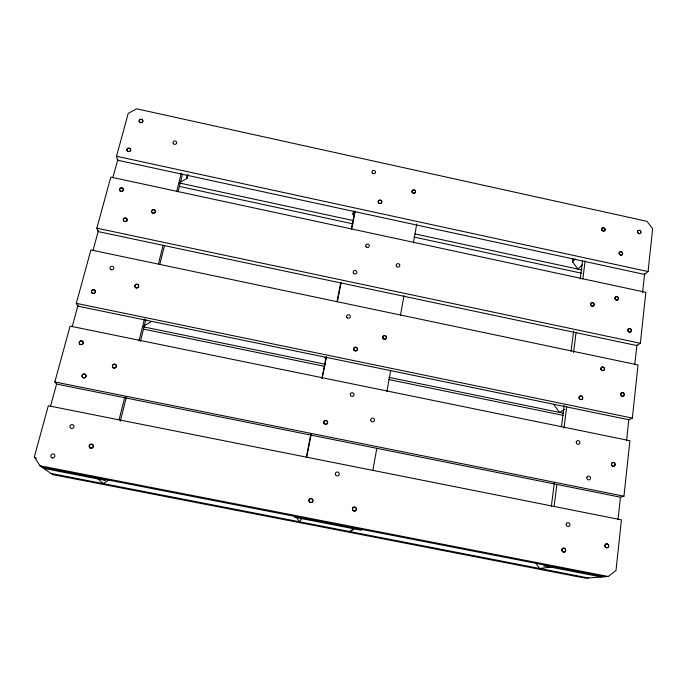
<?xml version="1.0" encoding="UTF-8"?>
<svg xmlns="http://www.w3.org/2000/svg" width="687" height="687" viewBox="0 0 687 687"><rect width="100%" height="100%" fill="white"/><g stroke="black" fill="none" stroke-linecap="round" stroke-linejoin="round"><path stroke-width="1.03" d="M618.008 519.655L620.43 497.276M626.544 440.796L628.854 419.482M634.848 364.067L636.926 344.883M642.577 292.662L644.646 273.486M623.959 496.203L629.91 440.711L70.091 326.102L54.823 381.955L56.566 384.067L620.438 497.19L623.959 496.203L54.823 381.955M632.341 418.091L638.034 364.952L90.907 249.948L76.309 303.345L77.82 306.136L628.82 419.748L632.341 418.091L76.309 303.345M640.361 343.285L645.823 292.353L110.822 177.091L96.858 228.187L98.147 231.596L636.849 345.561L640.361 343.285L96.858 228.187M648.056 271.571L652.65 228.745L646.982 221.326L136.679 108.812L128.246 113.355L116.524 156.258L117.606 160.234L644.552 274.422L648.056 271.571L116.524 156.258M551.36 506.302L554.323 482.927M561.477 426.636L564.173 405.39M571.052 351.212L573.619 331.031M580.232 278.982L582.524 260.923M554.057 506.869L556.874 484.507M564.001 428.087L566.689 406.79M573.542 352.491L576.101 332.268M582.816 279.034L585.101 260.931M582.224 264.821L577.896 269.089L572.529 261.884L572.941 258.75M372.852 470.509L376.794 448.371M386.918 391.47L390.671 370.387M400.427 315.591L403.99 295.565M413.376 242.872L416.751 223.902M306.625 457.533L311.185 434.399M322.169 378.683L326.523 356.605M337.308 301.928L341.035 283.01M351.607 229.389L355.136 211.519M354.088 215.967L352.946 214.353L353.565 211.21M306.316 457.267L310.876 434.124M321.877 378.374L326.024 357.326M337.025 301.576L340.761 282.64M351.349 228.986L354.878 211.098M179.917 182.424L186.984 178.422L187.989 174.386M119.057 419.903L124.828 397.009M139.006 340.821L144.519 318.974M158.431 263.825L163.162 245.096M176.808 190.986L181.274 173.296M120.285 421.243L126.296 397.369M140.414 341.319L145.902 319.515M159.753 264.504L164.459 245.817M178.053 191.845L182.502 174.197M50.443 406.515L56.66 383.732M72.187 326.789L78.112 305.054M93.08 250.18L98.447 230.506M112.84 177.71L117.924 159.075M34.35 456.846L48.313 405.768L621.426 519.844L615.99 570.493L608.201 576.479L585.324 578.188L52.667 474.623L39.906 465.743L34.35 456.846L36.334 458.281M352.946 214.353L353.788 211.467M295.015 516.409L294.483 517.234L361.182 530.218L362.35 529.522M301.662 518.633L299.369 521.742L296.045 516.736M572.529 261.884L575.371 258.982M353.934 528.732L349.881 531.566L354.063 528.835M109.396 479.646L103.205 483.588L98.009 478.976M143.609 326.205L151.149 321.679M564.8 409.297L559.536 412.44L553.971 404.729M546.663 565.427L543.803 565.787L601.357 576.994M550.734 567.136L539.561 568.45L535.508 562.662M50.95 473.429L588.416 577.956M39.906 465.743L608.201 576.479M41.83 467.091L604.749 576.736M143.909 326.943L325.724 364.342M388.773 377.309L563.692 413.291M143.119 329.03L324.822 366.377M388.885 379.55L563.237 415.386M179.359 182.991L353.255 220.561M415.06 233.915L582.061 269.991M179.273 186.392L353.195 223.928M413.96 237.041L581.588 273.22M104.098 479.217L105.386 480.411L43.728 468.405L42.637 466.662M324.659 357.455L325.844 359.181M186.598 175.237L186.984 178.422M601.803 229.939A1.786 1.589 37.5 0 0 604.749 230.583A1.786 1.589 37.5 0 0 603.572 227.826A1.786 1.589 37.5 0 0 601.803 229.939M601.881 229.853A1.786 1.589 37.5 0 0 604.826 230.506A1.786 1.589 37.5 0 0 603.65 227.749A1.786 1.589 37.5 0 0 601.881 229.853M619.15 253.529A1.795 1.597 39.6 0 0 621.924 254.886A1.795 1.597 39.6 0 0 621.477 251.974A1.795 1.597 39.6 0 0 619.227 253.451A1.795 1.597 39.6 0 0 622.001 254.808A1.795 1.597 39.6 0 0 621.555 251.897A1.795 1.597 39.6 0 0 619.15 253.529M637.596 232.524A1.778 1.572 39.1 0 0 640.533 233.168A1.778 1.572 39.1 0 0 639.331 230.42A1.778 1.572 39.1 0 0 637.596 232.524M637.682 232.446A1.778 1.572 39.1 0 0 640.619 233.091A1.778 1.572 39.1 0 0 639.417 230.343A1.778 1.572 39.1 0 0 637.682 232.446M614.959 298.519A1.821 1.64 42.3 0 0 617.768 299.893A1.821 1.64 42.3 0 0 617.321 296.904A1.821 1.64 42.3 0 0 614.959 298.519M615.045 298.45A1.821 1.64 42.3 0 0 617.853 299.824A1.821 1.64 42.3 0 0 617.398 296.836A1.821 1.64 42.3 0 0 615.045 298.45M590.622 304.53A1.829 1.657 41.9 0 0 593.448 305.913A1.829 1.657 41.9 0 0 593.01 302.907A1.829 1.657 41.9 0 0 590.622 304.53M590.7 304.47A1.829 1.657 41.9 0 0 593.525 305.852A1.829 1.657 41.9 0 0 593.087 302.847A1.829 1.657 41.9 0 0 590.7 304.47M627.806 330.43A1.838 1.657 45 0 0 630.64 331.821A1.838 1.657 45 0 0 630.177 328.79A1.838 1.657 45 0 0 627.806 330.43A1.838 1.657 45 0 0 630.726 331.761A1.838 1.657 45 0 0 630.262 328.73A1.838 1.657 45 0 0 627.892 330.37M620.67 394.57A1.881 1.709 49.8 0 0 623.556 395.978A1.881 1.709 49.8 0 0 623.083 392.844A1.881 1.709 49.8 0 0 620.67 394.57M620.756 394.518A1.889 1.709 49.8 0 0 623.641 395.935A1.889 1.709 49.8 0 0 623.169 392.792A1.889 1.709 49.8 0 0 620.756 394.518M600.919 368.928A1.872 1.7 47.2 0 0 603.787 370.336A1.872 1.7 47.2 0 0 603.332 367.227A1.872 1.7 47.2 0 0 600.919 368.928M600.996 368.876A1.872 1.7 47.2 0 0 603.864 370.284A1.872 1.7 47.2 0 0 603.418 367.176A1.872 1.7 47.2 0 0 600.996 368.876M579.081 397.91A1.889 1.743 49.3 0 0 581.983 399.327A1.889 1.743 49.3 0 0 581.623 396.124A1.889 1.743 49.3 0 0 579.158 397.859A1.889 1.743 49.3 0 0 582.061 399.284A1.889 1.743 49.3 0 0 581.546 396.167A1.889 1.743 49.3 0 0 579.081 397.91M586.853 477.637A1.949 1.795 57.2 0 0 589.403 479.809A1.949 1.795 57.2 0 0 589.781 476.572A1.949 1.795 57.2 0 0 586.853 477.637M611.413 464A1.932 1.769 55.8 0 0 613.955 466.147A1.932 1.769 55.8 0 0 614.307 462.944A1.932 1.769 55.8 0 0 611.413 464M611.499 463.965A1.932 1.769 55.8 0 0 614.041 466.112A1.932 1.769 55.8 0 0 614.393 462.909A1.932 1.769 55.8 0 0 611.499 463.965M576.29 442.6A1.924 1.778 53.6 0 0 579.218 444.034A1.924 1.778 53.6 0 0 578.78 440.805A1.924 1.778 53.6 0 0 576.29 442.6M566.234 524.241A1.984 1.838 62.1 0 0 568.819 526.457A1.984 1.838 62.1 0 0 569.222 523.125A1.984 1.838 62.1 0 0 566.234 524.241M604.938 545.444A2.001 1.829 63.2 0 0 607.54 547.668A2.001 1.829 63.2 0 0 607.909 544.319A2.001 1.829 63.2 0 0 604.938 545.444A2.001 1.829 63.2 0 0 607.626 547.651A2.001 1.829 63.2 0 0 607.995 544.302A2.001 1.829 63.2 0 0 605.024 545.435M561.863 549.78A2.009 1.855 64.8 0 0 564.465 552.013A2.009 1.855 64.8 0 0 564.877 548.638A2.009 1.855 64.8 0 0 561.863 549.78M561.94 549.763A2.009 1.855 64.8 0 0 564.542 552.005A2.009 1.855 64.8 0 0 564.954 548.63A2.009 1.855 64.8 0 0 561.94 549.763M312.396 501.871A1.992 1.975 -86.8 0 0 311.288 498.607A1.992 1.975 -86.8 0 0 309.056 501.184A1.992 1.975 -86.8 0 0 312.396 501.871A1.992 1.975 -86.8 0 0 311.305 498.582A1.992 1.975 -86.8 0 0 309.038 501.209A1.992 1.975 -86.8 0 0 312.413 501.845M352.62 508.217A1.992 1.958 75 0 0 354.552 511.076A1.992 1.958 75 0 0 356.029 507.951A1.992 1.958 75 0 0 352.646 508.2A1.992 1.958 75 0 0 354.578 511.051A1.992 1.958 75 0 0 356.003 507.976A1.992 1.958 75 0 0 352.62 508.217M335.359 473.601A1.967 1.941 59.8 0 0 337.918 475.833A1.967 1.941 59.8 0 0 338.545 472.501A1.967 1.941 59.8 0 0 335.359 473.601M350.387 395.154A1.915 1.863 29.4 0 0 353.633 395.815A1.915 1.863 29.4 0 0 352.525 392.724A1.915 1.863 29.4 0 0 350.387 395.154M370.782 420.556A1.924 1.881 39.6 0 0 374.037 421.208A1.924 1.881 39.6 0 0 372.912 418.091A1.924 1.881 39.6 0 0 370.782 420.556M324.118 423.45A1.932 1.906 26 0 0 327.45 423.252A1.932 1.906 26 0 0 325.569 420.496A1.932 1.906 26 0 0 324.135 423.415A1.932 1.906 26 0 0 327.467 423.209A1.932 1.906 26 0 0 325.595 420.453A1.932 1.906 26 0 0 324.118 423.45M354.003 350.095A1.889 1.821 24.6 0 0 357.249 349.932A1.889 1.821 24.6 0 0 355.394 347.27A1.889 1.821 24.6 0 0 354.028 350.044A1.889 1.821 24.6 0 0 357.274 349.872A1.889 1.821 24.6 0 0 355.428 347.21A1.889 1.821 24.6 0 0 354.003 350.095M382.831 337.995A1.881 1.795 28.5 0 0 386.008 338.657A1.881 1.795 28.5 0 0 384.9 335.668A1.881 1.795 28.5 0 0 382.831 337.995M382.865 337.935A1.881 1.795 28.5 0 0 386.034 338.597A1.881 1.795 28.5 0 0 384.935 335.608A1.881 1.795 28.5 0 0 382.865 337.935M346.901 317.471A1.881 1.795 21.2 0 0 350.13 317.325A1.881 1.795 21.2 0 0 348.292 314.698A1.881 1.795 21.2 0 0 346.901 317.471M365.991 246.693A1.838 1.718 20.9 0 0 369.142 246.573A1.838 1.718 20.9 0 0 367.339 244.04A1.838 1.718 20.9 0 0 365.991 246.693M396.502 266.29A1.838 1.718 25.2 0 0 399.636 266.17A1.838 1.718 25.2 0 0 397.816 263.619A1.838 1.718 25.2 0 0 396.502 266.29M353.556 273.143A1.855 1.743 20.3 0 0 356.733 273.014A1.855 1.743 20.3 0 0 354.921 270.438A1.855 1.743 20.3 0 0 353.556 273.143M378.52 202.759A1.812 1.666 20.9 0 0 381.611 202.665A1.812 1.666 20.9 0 0 379.834 200.175A1.812 1.666 20.9 0 0 378.52 202.759M378.546 202.665A1.812 1.666 20.9 0 0 381.646 202.571A1.812 1.666 20.9 0 0 379.859 200.089A1.812 1.666 20.9 0 0 378.546 202.665M412.303 192.523A1.795 1.649 23.6 0 0 415.36 192.437A1.795 1.649 23.6 0 0 413.583 189.973A1.795 1.649 23.6 0 0 412.303 192.523M412.346 192.437A1.795 1.649 23.6 0 0 415.403 192.351A1.795 1.649 23.6 0 0 413.617 189.887A1.795 1.649 23.6 0 0 412.346 192.437M372.311 172.935A1.803 1.64 19.6 0 0 375.385 172.858A1.803 1.64 19.6 0 0 373.625 170.402A1.803 1.64 19.6 0 0 372.311 172.935M139.744 122.234A1.863 1.666 1.5 0 0 142.836 121.427A1.863 1.666 1.5 0 0 140.5 119.435A1.863 1.666 1.5 0 0 139.744 122.234M139.727 122.123A1.863 1.666 1.5 0 0 142.819 121.324A1.863 1.666 1.5 0 0 140.474 119.323A1.863 1.666 1.5 0 0 139.727 122.123M173.571 143.858A1.863 1.675 3.1 0 0 176.645 143.042A1.863 1.675 3.1 0 0 174.292 141.033A1.863 1.675 3.1 0 0 173.571 143.858M127.49 151.149A1.881 1.692 -0.3 0 0 130.624 150.316A1.881 1.692 -0.3 0 0 128.263 148.298A1.881 1.692 -0.3 0 0 127.49 151.149M127.464 151.046A1.881 1.692 -0.3 0 0 130.599 150.221A1.881 1.692 -0.3 0 0 128.237 148.194A1.881 1.692 -0.3 0 0 127.464 151.046M124.338 221.386A1.924 1.76 -3.8 0 0 127.181 219.771A1.924 1.76 -3.8 0 0 124.235 218.251A1.924 1.76 -3.8 0 0 124.313 221.3A1.924 1.76 -3.8 0 0 127.155 219.685A1.924 1.76 -3.8 0 0 124.261 218.337A1.924 1.76 -3.8 0 0 124.338 221.386M152.213 212.704A1.906 1.743 -1.2 0 0 155.374 211.819A1.906 1.743 -1.2 0 0 152.969 209.758A1.906 1.743 -1.2 0 0 152.213 212.704M152.196 212.618A1.906 1.743 -1.2 0 0 155.356 211.733A1.906 1.743 -1.2 0 0 152.952 209.664A1.906 1.743 -1.2 0 0 152.196 212.618M120.56 191.244A1.906 1.735 -2.6 0 0 123.385 189.664A1.906 1.735 -2.6 0 0 120.483 188.247A1.906 1.735 -2.6 0 0 120.56 191.244M120.534 191.149A1.906 1.735 -2.6 0 0 123.359 189.569A1.906 1.735 -2.6 0 0 120.457 188.152A1.906 1.735 -2.6 0 0 120.534 191.149M110.985 269.69A1.958 1.803 -7.9 0 0 113.887 268.016A1.958 1.803 -7.9 0 0 110.925 266.556A1.958 1.803 -7.9 0 0 110.985 269.69M135.811 287.724A1.949 1.821 -7.3 0 0 138.697 286.024A1.949 1.821 -7.3 0 0 135.725 284.573A1.949 1.821 -7.3 0 0 135.811 287.724A1.949 1.821 -7.3 0 0 138.671 285.955A1.949 1.821 -7.3 0 0 135.708 284.495A1.949 1.821 -7.3 0 0 135.794 287.647M92.41 293.28A1.975 1.829 -11 0 0 95.347 291.571A1.984 1.829 -11 0 0 92.324 290.034A1.984 1.829 -11 0 0 92.376 293.212A1.984 1.829 -11 0 0 95.313 291.494A1.975 1.829 -11 0 0 92.359 290.103A1.975 1.829 -11 0 0 92.41 293.28M83.591 377.841A2.035 1.906 -19.7 0 0 86.038 375.368A2.035 1.906 -19.7 0 0 82.638 374.681A2.035 1.906 -19.7 0 0 83.556 377.79A2.035 1.906 -19.7 0 0 85.995 375.308A2.035 1.906 -19.7 0 0 82.603 374.63A2.035 1.906 -19.7 0 0 83.591 377.841M113.441 367.828A2.009 1.898 -16.9 0 0 116.412 366.025A2.009 1.898 -16.9 0 0 113.372 364.531A2.009 1.898 -16.9 0 0 113.441 367.828M113.415 367.768A2.009 1.898 -16.9 0 0 116.378 365.965A2.009 1.898 -16.9 0 0 113.346 364.479A2.009 1.898 -16.9 0 0 113.415 367.768M80.267 344.436A2.018 1.881 -16.3 0 0 83.256 342.658A2.018 1.881 -16.3 0 0 80.224 341.173A2.018 1.881 -16.3 0 0 80.224 344.376A2.018 1.881 -16.3 0 0 83.213 342.598A2.018 1.881 -16.3 0 0 80.181 341.113A2.018 1.881 -16.3 0 0 80.267 344.436M71.431 428.482A2.078 1.949 -26.1 0 0 73.921 425.923A2.078 1.949 -26.1 0 0 70.478 425.236A2.078 1.949 -26.1 0 0 71.431 428.482M90.796 448.13A2.078 1.958 -28.3 0 0 93.277 445.545A2.078 1.958 -28.3 0 0 89.825 444.867A2.078 1.958 -28.3 0 0 90.796 448.13M90.761 448.087A2.078 1.958 -28.3 0 0 93.243 445.502A2.078 1.958 -28.3 0 0 89.791 444.824A2.078 1.958 -28.3 0 0 90.761 448.087M52.298 457.928A2.113 1.975 -29.8 0 0 54.831 455.318A2.113 1.975 -29.8 0 0 51.345 454.639A2.113 1.975 -29.8 0 0 52.298 457.928"/></g></svg>
